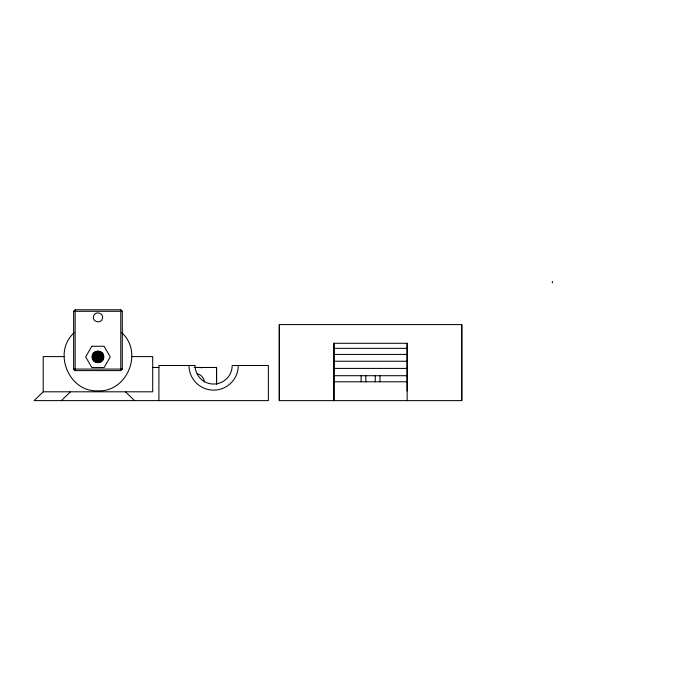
<?xml version="1.0" encoding="UTF-8"?>
<svg xmlns="http://www.w3.org/2000/svg" width="682" height="682" viewBox="0 0 682 682"><rect width="100%" height="100%" fill="white"/><g stroke="black" fill="none" stroke-linecap="round" stroke-linejoin="round"><path stroke-width="1.02" d="M158.897 400.624L158.897 365.501L195.086 365.501A18.55 18.55 0 0 0 213.637 384.051A18.55 18.55 0 0 0 232.187 365.501L268.376 365.501L268.376 400.624L34.1 400.615L43.222 391.8L152.708 391.8L152.708 356.601L131.805 356.601M216.569 367.47L216.569 384.043L216.569 367.47L194.293 367.47M279.305 400.624L279.305 324.581L461.774 324.581L461.774 400.624L279.305 400.624L279.305 324.589M333.941 343.276L333.941 400.624L333.941 343.276L407.145 343.276L407.145 400.624M407.145 390.939L407.145 343.276M461.774 400.624L461.774 324.581M552.369 282.894L552.369 281.376M92.189 356.908C91.848 349.465 104.082 349.465 103.741 356.908C104.082 364.358 91.848 364.358 92.189 356.908C100.535 354.487 100.194 359.917 92.351 355.527L98.489 356.609L103.579 355.527L98.566 356.805L103.698 357.607L98.54 357.121L103.366 358.962M103.366 354.862L98.54 356.703L103.698 356.217L98.566 357.018L103.579 358.297L97.39 357.121L92.232 357.607C94.772 359.687 98.08 352.62 99.487 356.908C98.08 361.196 94.772 354.137 92.232 356.217L97.39 356.703L92.564 354.862M94.133 352.585L97.662 356.388L95.275 351.793L97.858 356.311L97.27 351.17L97.961 355.39L98.66 351.17L98.072 356.311L100.646 351.793L98.268 356.388L101.797 352.585M101.797 361.238L98.268 357.436L100.646 362.023L98.072 357.513L98.66 362.645L97.961 358.434L97.27 362.645L97.858 357.513L95.275 362.023L97.662 357.436L94.133 361.238M99.393 357.428L103.084 359.593L97.441 357.215L93.212 360.19L97.577 357.377L94.679 361.665L97.756 357.479L96.58 362.517L99.35 351.298L98.174 356.336L101.251 352.159L98.353 356.447L102.718 353.626L98.489 356.609L92.846 354.222L96.537 356.388M95.915 362.312L97.441 358.34M98.481 355.484L100.015 351.511M74.142 332.782C52.309 352.142 68.831 392.38 97.961 390.82C127.099 392.38 143.612 352.142 121.788 332.782M73.639 311.29L75.156 309.773L120.774 309.773L122.291 311.29L122.291 369.073L120.774 370.599L75.156 370.599L73.639 369.073L73.639 311.29L122.291 311.29M61.363 400.624L70.485 391.8M93.639 360.744L97.5 357.3L98.43 357.3L102.718 360.19L98.353 357.377L101.251 361.665L98.174 357.479L100.015 362.312M102.291 353.08L98.43 356.516L97.5 356.516L93.639 353.08M201.352 367.854L202.52 367.47M97.39 357.121L92.846 359.593L97.5 357.3M99.393 356.388L103.084 354.222L98.43 356.516M92.564 358.962L97.441 357.215M96.537 357.428L92.351 358.297L97.364 357.018L96.443 356.908M333.941 348.349L407.145 348.349M333.941 354.435L407.145 354.435M64.125 356.601L43.222 356.601L43.222 391.8M98.575 356.908L103.741 356.908M333.941 361.247L407.145 361.247M152.708 367.47L158.966 367.47M333.941 368.416L407.145 368.416M73.639 369.073L122.291 369.073M333.941 375.714L407.145 375.714M333.941 381.792L407.145 381.792M194.302 367.479L202.162 367.53M96.469 356.643L97.364 356.805M97.441 356.609L93.212 353.626L97.577 356.447L94.679 352.159L97.756 356.336L95.915 351.511M98.43 357.3L102.291 360.744M125.445 391.8L134.567 400.624M97.961 356.302L96.58 351.298L97.441 355.484M97.961 357.521L99.35 362.517L98.481 358.34M379.968 375.714L379.968 381.792M375.253 375.714L375.253 381.792M365.825 375.714L365.825 381.792M361.11 375.714L361.11 381.792M120.774 309.773L120.774 370.599M97.961 351.136L97.961 355.39M97.961 358.434L97.961 362.688M75.156 309.773L75.156 370.599M197.644 373.864A9.122 9.122 0 0 1 204.37 381.886M238.274 365.501A24.637 24.637 0 0 1 213.637 390.138A24.637 24.637 0 0 1 188.999 365.501M93.502 316.448C92.044 322.151 101.499 324.112 102.428 318.306C103.886 312.603 94.431 310.634 93.502 316.448M91.823 346.268L85.676 356.908L91.823 367.555L104.107 367.555L110.254 356.908L104.107 346.268L91.823 346.268"/></g></svg>
